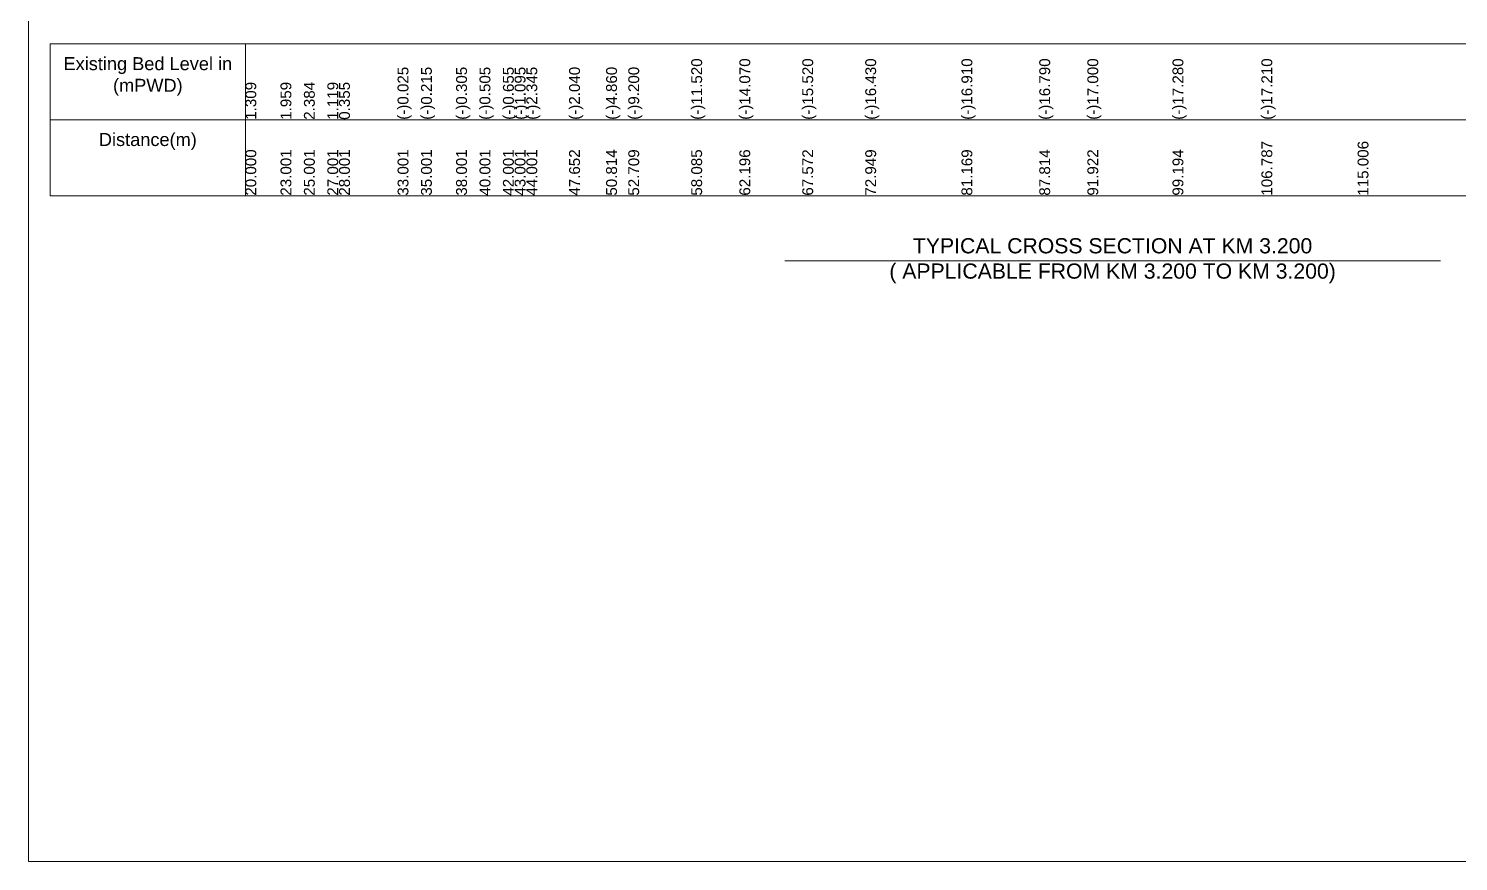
# Model space of a CAD drawing. Header units: inches. Extents: x 89000 to 845017, y -7071 to 0.
# Drawn here: x 625000 to 631595, y -7071 to -3229 of the extents above; entities that cross this region are included whole.
import ezdxf

# ---------------------------------------------------------------- set-up
doc = ezdxf.new("R2010")
doc.units = ezdxf.units.IN
doc.header["$LTSCALE"] = 7
doc.header["$MEASUREMENT"] = 0
for name, color, linetype, lineweight in [('Cross section Data Border', 7, 'Continuous', 9), ('Cross Section Labels', 7, 'Continuous', 9), ('Long Section Labels', 7, 'Continuous', 9)]:
    doc.layers.add(name, color=color, linetype=linetype, lineweight=lineweight)
doc.styles.get("Standard").update_dxf_attribs({"font": 'arial.ttf'})

msp = doc.modelspace()

# ---------------------------------------------------------------- linework, layer by layer
at = {"layer": 'Cross section Data Border'}
msp.add_lwpolyline([(625100, -3300), (631959.15216, -3300), (631959.15216, -4000), (625100, -4000)], close=True, dxfattribs=at)
for points in [[(626000, -3300), (626000, -4000)], [(625100, -3650), (631959.15216, -3650)]]:
    msp.add_lwpolyline(points, dxfattribs=at)
at = {"layer": 'Cross Section Labels'}
msp.add_lwpolyline([(625000, 0), (635000, 0), (635000, -7071), (625000, -7071)], close=True, dxfattribs=at)
msp.add_lwpolyline([(628488, -4300), (630000, -4300), (631512, -4300)], dxfattribs=at)

# ---------------------------------------------------------------- texts
at = {"layer": 'Cross section Data Border', "char_height": 60, "width": 800, "attachment_point": 5}
for s, insert in [('Existing Bed Level in (mPWD)', (625550, -3450)), ('Distance(m)', (625550, -3750))]:
    msp.add_mtext(s, dxfattribs=dict(at, insert=insert))
at = {"layer": 'Cross Section Labels', "insert": (630000, -4300), "char_height": 70, "attachment_point": 5}
msp.add_mtext('TYPICAL CROSS SECTION AT KM 3.200^J( APPLICABLE FROM KM 3.200 TO KM 3.200)', dxfattribs=at)
at = {"layer": 'Long Section Labels', "char_height": 50, "attachment_point": 1, "rotation": 90}
for s, insert in [('(-)0.025', (626702.03407, -3650)), ('(-)0.215', (626810.02596, -3650)), ('(-)0.305', (626972.03116, -3650)), ('(-)0.505', (627080.0404, -3650)), ('(-)0.655', (627188.04965, -3650)), ('(-)1.095', (627242.0456, -3650)), ('(-)2.345', (627296.04154, -3650)), ('(-)2.040', (627493.16794, -3650)), ('(-)4.860', (627663.92215, -3650)), ('(-)9.200', (627766.2566, -3650)), ('(-)11.520', (628056.56017, -3650)), ('(-)14.070', (628278.54419, -3650)), ('(-)15.520', (628568.84696, -3650)), ('(-)16.430', (628859.22292, -3650)), ('(-)16.910', (629303.12035, -3650)), ('(-)16.790', (629661.9212, -3650)), ('(-)17.000', (629883.78184, -3650)), ('(-)17.000', (629883.78184, -3650)), ('(-)17.280', (630276.47263, -3650)), ('(-)17.210', (630686.46284, -3650)), ('1.309', (626000, -3650)), ('1.959', (626162.00519, -3650)), ('2.384', (626270.01444, -3650)), ('1.119', (626378.02368, -3650)), ('0.355', (626432.01963, -3650)), ('106.787', (630686.46284, -4000)), ('115.006', (631130.28635, -4000)), ('20.000', (626000, -4000)), ('23.001', (626162.00519, -4000)), ('25.001', (626270.01444, -4000)), ('27.001', (626378.02368, -4000)), ('28.001', (626432.01963, -4000)), ('33.001', (626702.03407, -4000)), ('35.001', (626810.02596, -4000)), ('38.001', (626972.03116, -4000)), ('40.001', (627080.0404, -4000)), ('42.001', (627188.04965, -4000)), ('43.001', (627242.0456, -4000)), ('44.001', (627296.04154, -4000)), ('47.652', (627493.16794, -4000)), ('50.814', (627663.92215, -4000)), ('52.709', (627766.2566, -4000)), ('58.085', (628056.56017, -4000)), ('62.196', (628278.54419, -4000)), ('67.572', (628568.84696, -4000)), ('72.949', (628859.22292, -4000)), ('81.169', (629303.12035, -4000)), ('87.814', (629661.9212, -4000)), ('91.922', (629883.78184, -4000)), ('99.194', (630276.47263, -4000))]:
    msp.add_mtext(s, dxfattribs=dict(at, insert=insert))

doc.saveas('drawing.dxf')
